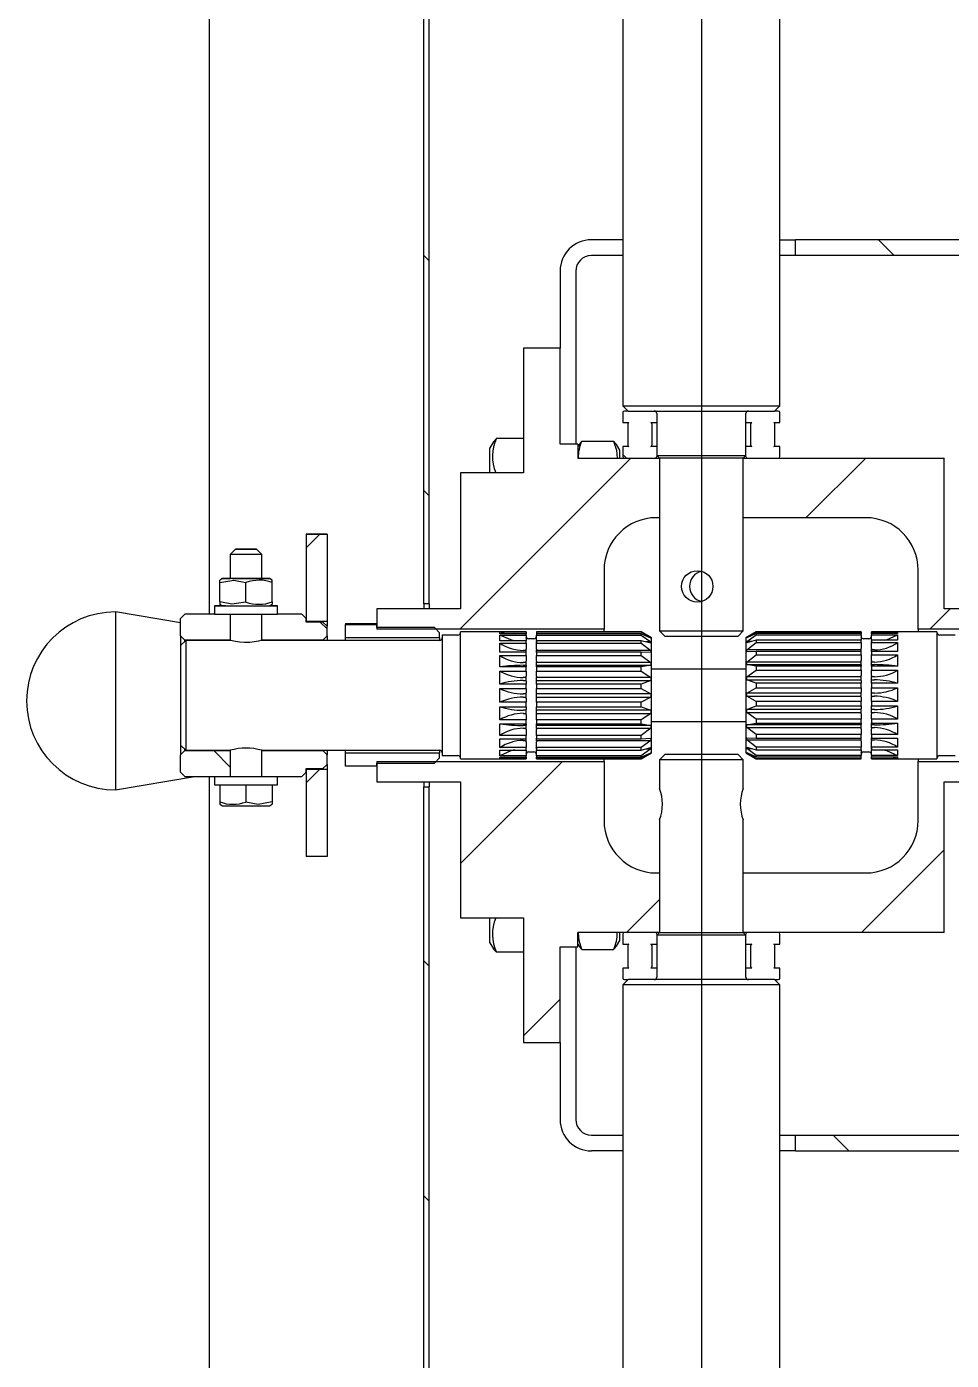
# Model space of a CAD drawing. Header units: millimetres. Extents: x 0 to 594, y 0 to 420.
# Drawn here: x 272.7 to 290.37, y 258.78 to 284.26 of the extents above; entities that cross this region are included whole.
import ezdxf

# ---------------------------------------------------------------- set-up
doc = ezdxf.new("R2010")
doc.units = ezdxf.units.MM
doc.layers.add('FORMAT', color=7, linetype='Continuous')

# ---------------------------------------------------------------- blocks, each defined once
blk = doc.blocks.new('SW_HATCH_0')
at = {"color": 0, "linetype": 'Continuous', "lineweight": 18}
for p, q in [((11.778, 109.4), (11.478, 109.7)), ((2.897, 109.3), (2.797, 109.4)), ((3.482, 102.265), (6.747, 105.53)), ((6.667, 105.53), (6.597, 105.6)), ((10.101, 104.394), (11.238, 105.53)), ((2.897, 104.81), (2.797, 104.91)), ((0.547, 103.82), (0.806, 104.079)), ((12.463, 102.265), (12.848, 102.65)), ((0.947, 102.27), (0.817, 102.4)), ((-0.903, 99.63), (-1.218, 99.945)), ((0.547, 99.33), (0.807, 99.59)), ((3.497, 97.79), (5.443, 99.735)), ((11.158, 96.47), (12.737, 98.05)), ((6.668, 96.47), (7.297, 97.1)), ((2.897, 95.83), (2.797, 95.93)), ((4.697, 94.5), (5.397, 95.2)), ((10.917, 92.3), (10.617, 92.6)), ((2.897, 91.339), (2.797, 91.439))]:
    blk.add_line(p, q, dxfattribs=at)
blk = doc.blocks.new('SW_CENTERMARKSYMBOL_2')
at = {"layer": 'FORMAT', "color": 0}
blk.add_line((0, -2), (0, -167.62), dxfattribs=at)

msp = doc.modelspace()

# ---------------------------------------------------------------- linework, layer by layer
at = {"color": 7, "linetype": 'Continuous', "lineweight": 25}
for p, q in [((276.19, 371.485), (276.19, 273.035)), ((280.29, 273.235), (280.29, 369.985)), ((280.39, 273.235), (280.39, 369.985)), ((284.09, 291.815), (284.09, 277.015)), ((287.09, 277.015), (287.09, 291.815)), ((284.09, 280.185), (283.49, 280.185)), ((287.09, 280.185), (287.39, 280.185)), ((287.39, 279.885), (287.39, 280.185)), ((298.39, 280.185), (287.39, 280.185)), ((284.09, 279.885), (283.49, 279.885)), ((287.39, 279.885), (287.09, 279.885)), ((298.39, 279.885), (287.39, 279.885)), ((282.89, 279.585), (282.89, 278.115)), ((283.19, 279.585), (283.19, 276.285)), ((282.19, 278.115), (282.19, 275.735)), ((282.89, 278.115), (282.19, 278.115)), ((282.89, 276.285), (282.89, 278.115)), ((284.09, 277.015), (284.19, 276.915)), ((284.09, 277.015), (285.444, 277.015)), ((284.09, 276.885), (284.09, 276.695)), ((284.19, 276.915), (284.12, 276.915)), ((284.19, 276.915), (286.984, 276.915)), ((284.74, 276.865), (284.74, 276.065)), ((284.74, 276.865), (284.74, 276.695)), ((285.444, 277.015), (287.09, 277.015)), ((286.44, 276.065), (286.44, 276.865)), ((286.44, 276.695), (286.44, 276.865)), ((286.984, 276.915), (286.99, 276.915)), ((286.99, 276.915), (287.09, 277.015)), ((287.06, 276.915), (286.99, 276.915)), ((287.09, 276.695), (287.09, 276.885)), ((284.09, 276.695), (284.206, 276.695)), ((284.188, 276.67), (284.188, 276.26)), ((284.625, 276.695), (284.74, 276.695)), ((284.643, 276.67), (284.643, 276.26)), ((286.44, 276.695), (286.556, 276.695)), ((286.538, 276.26), (286.538, 276.67)), ((286.975, 276.695), (287.09, 276.695)), ((286.993, 276.26), (286.993, 276.67)), ((282.19, 276.393), (281.675, 276.393)), ((281.617, 276.325), (281.55, 276.21)), ((281.55, 275.986), (281.55, 276.21)), ((283.23, 276.285), (282.89, 276.285)), ((283.23, 276.285), (283.23, 276.015)), ((283.253, 276.274), (283.23, 276.234)), ((283.308, 276.337), (283.913, 276.337)), ((284.03, 276.165), (283.967, 276.274)), ((284.03, 276.015), (284.03, 276.165)), ((284.09, 276.236), (284.09, 276.045)), ((284.206, 276.236), (284.09, 276.236)), ((284.74, 276.236), (284.625, 276.236)), ((284.74, 276.236), (284.74, 276.045)), ((286.44, 276.045), (286.44, 276.236)), ((286.556, 276.236), (286.44, 276.236)), ((287.09, 276.236), (286.975, 276.236)), ((287.09, 276.045), (287.09, 276.236)), ((281.55, 275.735), (281.55, 275.986)), ((283.23, 276.015), (284.79, 276.015)), ((284.12, 276.015), (284.71, 276.015)), ((284.712, 276.015), (284.71, 276.015)), ((284.74, 276.065), (284.79, 276.015)), ((284.74, 276.065), (286.44, 276.065)), ((284.79, 276.015), (284.79, 272.715)), ((286.39, 276.015), (284.79, 276.015)), ((286.39, 276.015), (286.44, 276.065)), ((286.39, 272.715), (286.39, 276.015)), ((286.39, 276.015), (290.23, 276.015)), ((286.47, 276.015), (287.06, 276.015)), ((290.23, 273.135), (290.23, 276.015)), ((280.99, 275.735), (280.99, 273.135)), ((282.19, 275.735), (280.99, 275.735)), ((284.79, 274.878), (284.73, 274.878)), ((288.73, 274.878), (286.39, 274.878)), ((278.44, 274.565), (278.04, 274.565)), ((278.04, 274.564), (278.04, 274.565)), ((278.04, 274.564), (278.44, 274.564)), ((278.04, 274.564), (278.04, 272.895)), ((278.44, 274.565), (278.44, 274.564)), ((278.44, 274.564), (278.44, 272.895)), ((276.69, 274.275), (276.59, 274.175)), ((276.59, 274.175), (276.59, 273.715)), ((277.19, 274.175), (277.09, 274.275)), ((277.19, 273.715), (277.19, 274.175)), ((283.73, 273.878), (283.73, 272.75)), ((289.73, 272.75), (289.73, 273.878)), ((276.44, 273.715), (276.389, 273.685)), ((276.39, 273.641), (276.39, 273.686)), ((276.39, 273.268), (276.39, 273.641)), ((276.89, 273.267), (276.89, 273.64)), ((277.392, 273.685), (277.34, 273.715)), ((277.39, 273.641), (277.39, 273.683)), ((277.39, 273.268), (277.39, 273.641)), ((275.64, 272.867), (274.4, 273.078)), ((274.4, 273.078), (274.4, 270.008)), ((276.29, 273.195), (276.29, 273.035)), ((276.389, 273.225), (276.44, 273.195)), ((276.39, 273.268), (276.39, 273.227)), ((277.34, 273.195), (277.392, 273.225)), ((277.39, 273.268), (277.39, 273.224)), ((277.49, 273.035), (277.49, 273.195)), ((279.39, 273.135), (279.39, 272.75)), ((280.99, 273.135), (279.39, 273.135)), ((280.39, 273.235), (280.29, 273.235)), ((280.29, 273.235), (280.29, 273.135)), ((280.39, 273.235), (280.39, 273.135)), ((291.83, 273.135), (290.23, 273.135)), ((275.72, 273.035), (275.64, 272.955)), ((275.64, 272.62), (275.64, 272.955)), ((276.29, 273.035), (275.72, 273.035)), ((276.59, 273.034), (276.59, 272.535)), ((277.19, 272.535), (277.19, 273.034)), ((277.96, 273.035), (277.49, 273.035)), ((278.04, 272.955), (277.96, 273.035)), ((278.04, 272.885), (278.04, 272.955)), ((278.44, 272.895), (278.04, 272.895)), ((278.36, 272.885), (278.04, 272.885)), ((278.44, 272.805), (278.36, 272.885)), ((278.44, 272.895), (278.44, 272.805)), ((278.44, 272.62), (278.44, 272.805)), ((278.79, 272.857), (279.39, 272.857)), ((278.79, 272.857), (278.79, 272.836)), ((278.79, 272.836), (279.39, 272.836)), ((278.79, 272.585), (278.79, 272.836)), ((279.39, 272.78), (279.39, 272.836)), ((275.72, 272.54), (275.64, 272.62)), ((275.64, 272.62), (275.64, 272.435)), ((275.74, 272.535), (275.64, 272.435)), ((276.59, 272.54), (275.72, 272.54)), ((275.72, 272.515), (275.72, 272.54)), ((276.59, 272.535), (275.74, 272.535)), ((275.74, 272.535), (275.74, 270.435)), ((278.36, 272.54), (277.19, 272.54)), ((280.59, 272.535), (277.19, 272.535)), ((278.44, 272.62), (278.36, 272.54)), ((278.36, 272.54), (278.36, 272.535)), ((278.44, 272.62), (278.44, 272.535)), ((280.59, 272.585), (278.79, 272.585)), ((278.79, 272.535), (278.79, 272.585)), ((280.49, 272.78), (279.39, 272.78)), ((283.73, 272.75), (279.39, 272.75)), ((280.59, 272.68), (280.49, 272.78)), ((280.59, 272.585), (280.59, 272.68)), ((280.59, 272.585), (280.59, 272.535)), ((280.94, 272.635), (280.64, 272.635)), ((280.64, 272.635), (280.64, 270.335)), ((282.24, 272.7), (280.99, 272.7)), ((280.99, 270.27), (280.99, 272.7)), ((281.74, 272.662), (281.74, 272.699)), ((281.74, 272.699), (282.24, 272.699)), ((281.839, 272.662), (281.74, 272.699)), ((282.24, 272.662), (281.74, 272.662)), ((281.74, 272.637), (282.24, 272.637)), ((281.74, 272.529), (281.74, 272.637)), ((282.24, 272.699), (282.24, 272.7)), ((282.24, 272.699), (282.24, 272.662)), ((282.24, 272.637), (282.24, 272.662)), ((282.24, 272.637), (282.24, 272.532)), ((282.244, 272.588), (282.24, 272.588)), ((282.244, 272.579), (282.244, 272.588)), ((282.39, 272.565), (282.29, 272.565)), ((282.436, 272.588), (282.436, 272.579)), ((282.44, 272.588), (282.436, 272.588)), ((284.44, 272.7), (282.44, 272.7)), ((282.44, 272.7), (282.44, 272.699)), ((282.44, 272.699), (284.44, 272.699)), ((282.44, 272.699), (282.44, 272.662)), ((284.44, 272.662), (282.44, 272.662)), ((282.44, 272.662), (282.44, 272.637)), ((282.44, 272.637), (284.44, 272.637)), ((282.44, 272.532), (282.44, 272.637)), ((283.73, 272.7), (283.73, 272.75)), ((284.64, 272.585), (284.44, 272.7)), ((284.44, 272.699), (284.44, 272.7)), ((284.44, 272.699), (284.622, 272.588)), ((284.44, 272.637), (284.44, 272.662)), ((284.622, 272.579), (284.44, 272.662)), ((284.44, 272.637), (284.622, 272.506)), ((284.622, 272.588), (284.603, 272.588)), ((284.622, 272.588), (284.622, 272.579)), ((284.64, 271.483), (284.64, 272.585)), ((284.79, 272.715), (284.89, 272.615)), ((284.79, 272.715), (286.39, 272.715)), ((284.89, 272.615), (285.522, 272.615)), ((285.522, 272.615), (286.29, 272.615)), ((286.29, 272.615), (286.39, 272.715)), ((286.64, 272.7), (286.44, 272.585)), ((286.44, 272.585), (286.44, 270.386)), ((286.459, 272.589), (286.64, 272.7)), ((286.64, 272.666), (286.459, 272.582)), ((286.459, 272.512), (286.64, 272.642)), ((286.459, 272.582), (286.459, 272.589)), ((286.476, 272.589), (286.459, 272.589)), ((286.64, 272.537), (286.459, 272.488)), ((288.64, 272.7), (286.64, 272.7)), ((286.64, 272.7), (286.64, 272.7)), ((286.64, 272.7), (288.64, 272.7)), ((286.64, 272.666), (286.64, 272.642)), ((288.64, 272.666), (286.64, 272.666)), ((286.64, 272.642), (288.64, 272.642)), ((286.64, 272.537), (286.64, 272.491)), ((288.64, 272.537), (286.64, 272.537)), ((288.64, 272.7), (288.64, 272.666)), ((288.64, 272.7), (288.64, 272.7)), ((288.64, 272.642), (288.64, 272.666)), ((288.64, 272.642), (288.64, 272.537)), ((288.644, 272.589), (288.64, 272.589)), ((288.644, 272.512), (288.64, 272.537)), ((288.64, 272.491), (288.64, 272.537)), ((288.644, 272.582), (288.644, 272.589)), ((288.79, 272.565), (288.69, 272.565)), ((288.836, 272.589), (288.836, 272.582)), ((288.84, 272.589), (288.836, 272.589)), ((288.84, 272.537), (288.836, 272.512)), ((290.09, 272.7), (288.84, 272.7)), ((288.84, 272.7), (289.34, 272.7)), ((288.84, 272.7), (288.84, 272.7)), ((288.84, 272.666), (288.84, 272.7)), ((288.84, 272.666), (288.84, 272.642)), ((289.34, 272.666), (288.84, 272.666)), ((288.84, 272.642), (289.34, 272.642)), ((288.84, 272.537), (288.84, 272.642)), ((288.84, 272.537), (288.84, 272.491)), ((289.34, 272.537), (288.84, 272.537)), ((289.25, 272.666), (289.34, 272.7)), ((289.34, 272.7), (289.34, 272.666)), ((289.34, 272.642), (289.34, 272.537)), ((291.83, 272.75), (289.73, 272.75)), ((289.73, 272.75), (289.73, 272.7)), ((290.09, 272.7), (290.09, 270.27)), ((290.44, 272.635), (290.14, 272.635)), ((275.64, 272.435), (275.64, 270.535)), ((282.24, 272.529), (281.74, 272.529)), ((281.74, 272.482), (282.24, 272.482)), ((281.74, 272.311), (281.74, 272.482)), ((282.24, 272.311), (281.74, 272.311)), ((282.244, 272.342), (282.186, 272.342)), ((282.244, 272.506), (282.24, 272.532)), ((282.24, 272.482), (282.24, 272.529)), ((282.244, 272.506), (282.24, 272.506)), ((282.24, 272.482), (282.24, 272.369)), ((282.244, 272.342), (282.24, 272.369)), ((282.24, 272.246), (282.24, 272.311)), ((282.244, 272.481), (282.244, 272.506)), ((282.244, 272.303), (282.244, 272.342)), ((282.44, 272.532), (282.436, 272.506)), ((282.436, 272.506), (282.436, 272.481)), ((282.44, 272.506), (282.436, 272.506)), ((282.436, 272.481), (282.44, 272.49)), ((282.44, 272.369), (282.436, 272.342)), ((282.436, 272.342), (282.436, 272.303)), ((284.622, 272.342), (282.436, 272.342)), ((284.44, 272.529), (282.44, 272.529)), ((282.44, 272.529), (282.44, 272.482)), ((282.44, 272.482), (284.44, 272.482)), ((282.44, 272.369), (282.44, 272.482)), ((284.44, 272.311), (282.44, 272.311)), ((282.44, 272.311), (282.44, 272.246)), ((284.44, 272.482), (284.44, 272.529)), ((284.622, 272.481), (284.44, 272.529)), ((284.44, 272.482), (284.622, 272.342)), ((284.44, 272.246), (284.44, 272.311)), ((284.622, 272.303), (284.44, 272.311)), ((284.622, 272.506), (284.526, 272.506)), ((284.622, 272.506), (284.622, 272.481)), ((284.622, 272.342), (284.622, 272.303)), ((286.459, 272.488), (286.459, 272.512)), ((286.549, 272.512), (286.459, 272.512)), ((286.459, 272.352), (286.64, 272.491)), ((286.459, 272.313), (286.459, 272.352)), ((288.644, 272.352), (286.459, 272.352)), ((286.64, 272.323), (286.459, 272.313)), ((286.64, 272.491), (288.64, 272.491)), ((286.64, 272.323), (286.64, 272.258)), ((288.64, 272.323), (286.64, 272.323)), ((288.644, 272.512), (288.64, 272.512)), ((288.64, 272.497), (288.644, 272.488)), ((288.64, 272.491), (288.64, 272.379)), ((288.644, 272.352), (288.64, 272.379)), ((288.64, 272.258), (288.64, 272.323)), ((288.644, 272.488), (288.644, 272.512)), ((288.644, 272.313), (288.644, 272.352)), ((288.836, 272.512), (288.836, 272.488)), ((288.84, 272.512), (288.836, 272.512)), ((288.84, 272.379), (288.836, 272.352)), ((288.836, 272.352), (288.836, 272.313)), ((288.895, 272.352), (288.836, 272.352)), ((288.84, 272.491), (289.34, 272.491)), ((288.84, 272.379), (288.84, 272.491)), ((288.84, 272.323), (288.84, 272.258)), ((289.34, 272.323), (288.84, 272.323)), ((289.34, 272.491), (289.34, 272.323)), ((281.74, 272.246), (282.24, 272.246)), ((281.74, 272.027), (281.74, 272.246)), ((282.24, 272.027), (281.74, 272.027)), ((282.244, 272.109), (282.186, 272.109)), ((282.186, 272.058), (282.244, 272.058)), ((282.24, 272.246), (282.24, 272.135)), ((282.244, 272.109), (282.24, 272.135)), ((282.24, 272.052), (282.244, 272.058)), ((282.24, 272.052), (282.24, 272.027)), ((282.24, 271.948), (282.24, 272.027)), ((282.244, 272.058), (282.244, 272.109)), ((282.44, 272.135), (282.436, 272.109)), ((282.436, 272.109), (282.436, 272.058)), ((284.622, 272.109), (282.436, 272.109)), ((282.436, 272.058), (282.44, 272.052)), ((282.436, 272.058), (284.622, 272.058)), ((282.44, 272.246), (284.44, 272.246)), ((282.44, 272.135), (282.44, 272.246)), ((282.44, 272.027), (282.44, 272.052)), ((284.44, 272.027), (282.44, 272.027)), ((282.44, 272.027), (282.44, 271.948)), ((284.44, 272.246), (284.622, 272.109)), ((284.622, 272.058), (284.44, 272.027)), ((284.44, 271.948), (284.44, 272.027)), ((284.622, 272.109), (284.622, 272.058)), ((286.459, 272.121), (286.64, 272.258)), ((286.459, 272.071), (286.459, 272.121)), ((288.644, 272.121), (286.459, 272.121)), ((286.64, 272.041), (286.459, 272.071)), ((286.459, 272.071), (288.644, 272.071)), ((286.64, 272.258), (288.64, 272.258)), ((286.64, 272.041), (286.64, 271.963)), ((288.64, 272.041), (286.64, 272.041)), ((288.64, 272.258), (288.64, 272.148)), ((288.644, 272.121), (288.64, 272.148)), ((288.64, 272.065), (288.644, 272.071)), ((288.64, 272.065), (288.64, 272.041)), ((288.64, 271.963), (288.64, 272.041)), ((288.644, 272.071), (288.644, 272.121)), ((288.84, 272.148), (288.836, 272.121)), ((288.836, 272.121), (288.836, 272.071)), ((288.895, 272.121), (288.836, 272.121)), ((288.836, 272.071), (288.84, 272.065)), ((288.836, 272.071), (288.895, 272.071)), ((288.84, 272.258), (289.34, 272.258)), ((288.84, 272.148), (288.84, 272.258)), ((288.84, 272.041), (288.84, 272.065)), ((288.84, 272.041), (288.84, 271.963)), ((289.34, 272.041), (288.84, 272.041)), ((289.34, 272.258), (289.34, 272.041)), ((281.74, 271.948), (282.24, 271.948)), ((281.74, 271.698), (281.74, 271.948)), ((282.244, 271.824), (282.186, 271.824)), ((282.24, 271.948), (282.24, 271.848)), ((282.244, 271.824), (282.24, 271.848)), ((282.244, 271.767), (282.244, 271.824)), ((282.44, 271.848), (282.436, 271.824)), ((282.436, 271.824), (282.436, 271.767)), ((284.622, 271.824), (282.436, 271.824)), ((282.44, 271.948), (284.44, 271.948)), ((282.44, 271.848), (282.44, 271.948)), ((284.44, 271.948), (284.622, 271.824)), ((284.622, 271.824), (284.622, 271.767)), ((286.44, 271.985), (284.64, 271.985)), ((286.459, 271.839), (286.64, 271.963)), ((286.459, 271.781), (286.459, 271.839)), ((288.644, 271.839), (286.459, 271.839)), ((286.64, 271.715), (286.459, 271.781)), ((286.459, 271.781), (288.644, 271.781)), ((286.64, 271.963), (288.64, 271.963)), ((288.64, 271.963), (288.64, 271.863)), ((288.644, 271.839), (288.64, 271.863)), ((288.64, 271.769), (288.644, 271.781)), ((288.644, 271.781), (288.644, 271.839)), ((288.84, 271.863), (288.836, 271.839)), ((288.895, 271.839), (288.836, 271.839)), ((288.836, 271.839), (288.836, 271.781)), ((288.836, 271.781), (288.84, 271.769)), ((288.836, 271.781), (288.895, 271.781)), ((288.84, 271.963), (289.34, 271.963)), ((288.84, 271.863), (288.84, 271.963)), ((289.34, 271.963), (289.34, 271.715)), ((282.24, 271.698), (281.74, 271.698)), ((281.74, 271.613), (282.24, 271.613)), ((281.74, 271.353), (281.74, 271.613)), ((282.186, 271.767), (282.244, 271.767)), ((282.24, 271.754), (282.244, 271.767)), ((282.24, 271.754), (282.24, 271.698)), ((282.24, 271.613), (282.24, 271.698)), ((282.24, 271.613), (282.24, 271.532)), ((282.244, 271.513), (282.24, 271.532)), ((282.436, 271.767), (282.44, 271.754)), ((282.436, 271.767), (284.622, 271.767)), ((282.44, 271.532), (282.436, 271.513)), ((282.44, 271.698), (282.44, 271.754)), ((284.44, 271.698), (282.44, 271.698)), ((282.44, 271.698), (282.44, 271.613)), ((282.44, 271.613), (284.44, 271.613)), ((282.44, 271.532), (282.44, 271.613)), ((284.622, 271.767), (284.44, 271.698)), ((284.44, 271.613), (284.44, 271.698)), ((284.44, 271.613), (284.622, 271.513)), ((286.459, 271.528), (286.64, 271.629)), ((286.459, 271.468), (286.459, 271.528)), ((288.644, 271.528), (286.459, 271.528)), ((286.64, 271.715), (286.64, 271.629)), ((288.64, 271.715), (286.64, 271.715)), ((286.64, 271.629), (288.64, 271.629)), ((288.64, 271.769), (288.64, 271.715)), ((288.64, 271.629), (288.64, 271.715)), ((288.64, 271.629), (288.64, 271.547)), ((288.644, 271.528), (288.64, 271.547)), ((288.644, 271.468), (288.644, 271.528)), ((288.84, 271.547), (288.836, 271.528)), ((288.895, 271.528), (288.836, 271.528)), ((288.836, 271.528), (288.836, 271.468)), ((288.84, 271.715), (288.84, 271.769)), ((288.84, 271.715), (288.84, 271.629)), ((289.34, 271.715), (288.84, 271.715)), ((288.84, 271.547), (288.84, 271.629)), ((288.84, 271.629), (289.34, 271.629)), ((289.34, 271.629), (289.34, 271.369)), ((282.24, 271.353), (281.74, 271.353)), ((281.74, 271.267), (282.24, 271.267)), ((281.74, 271.018), (281.74, 271.267)), ((282.244, 271.513), (282.186, 271.513)), ((282.186, 271.453), (282.244, 271.453)), ((282.24, 271.433), (282.244, 271.453)), ((282.24, 271.433), (282.24, 271.353)), ((282.24, 271.267), (282.24, 271.353)), ((282.24, 271.267), (282.24, 271.212)), ((282.244, 271.453), (282.244, 271.513)), ((284.622, 271.513), (282.436, 271.513)), ((282.436, 271.513), (282.436, 271.453)), ((282.436, 271.453), (282.44, 271.433)), ((282.436, 271.453), (284.622, 271.453)), ((282.44, 271.353), (282.44, 271.433)), ((284.44, 271.353), (282.44, 271.353)), ((282.44, 271.353), (282.44, 271.267)), ((282.44, 271.267), (284.44, 271.267)), ((282.44, 271.212), (282.44, 271.267)), ((284.622, 271.453), (284.44, 271.353)), ((284.44, 271.267), (284.44, 271.353)), ((284.44, 271.267), (284.622, 271.199)), ((284.622, 271.513), (284.622, 271.453)), ((284.64, 270.386), (284.64, 271.483)), ((286.64, 271.369), (286.459, 271.468)), ((286.459, 271.468), (288.644, 271.468)), ((286.459, 271.214), (286.64, 271.283)), ((286.64, 271.369), (286.64, 271.283)), ((288.64, 271.369), (286.64, 271.369)), ((286.64, 271.283), (288.64, 271.283)), ((288.64, 271.449), (288.644, 271.468)), ((288.64, 271.449), (288.64, 271.369)), ((288.64, 271.283), (288.64, 271.369)), ((288.64, 271.283), (288.64, 271.227)), ((288.836, 271.468), (288.84, 271.449)), ((288.836, 271.468), (288.895, 271.468)), ((288.84, 271.369), (288.84, 271.449)), ((289.34, 271.369), (288.84, 271.369)), ((288.84, 271.369), (288.84, 271.283)), ((288.84, 271.283), (289.34, 271.283)), ((288.84, 271.227), (288.84, 271.283)), ((289.34, 271.283), (289.34, 271.033)), ((282.24, 271.018), (281.74, 271.018)), ((282.244, 271.199), (282.186, 271.199)), ((282.186, 271.141), (282.244, 271.141)), ((282.244, 271.199), (282.24, 271.212)), ((282.24, 271.117), (282.244, 271.141)), ((282.24, 271.117), (282.24, 271.018)), ((282.24, 270.939), (282.24, 271.018)), ((282.244, 271.141), (282.244, 271.199)), ((282.44, 271.212), (282.436, 271.199)), ((284.622, 271.199), (282.436, 271.199)), ((282.436, 271.199), (282.436, 271.141)), ((282.436, 271.141), (282.44, 271.117)), ((282.436, 271.141), (284.622, 271.141)), ((282.44, 271.018), (282.44, 271.117)), ((284.44, 271.018), (282.44, 271.018)), ((282.44, 271.018), (282.44, 270.939)), ((284.622, 271.141), (284.44, 271.018)), ((284.44, 270.939), (284.44, 271.018)), ((284.622, 271.199), (284.622, 271.141)), ((286.459, 271.156), (286.459, 271.214)), ((288.644, 271.214), (286.459, 271.214)), ((286.64, 271.033), (286.459, 271.156)), ((286.459, 271.156), (288.644, 271.156)), ((286.64, 271.033), (286.64, 270.954)), ((288.64, 271.033), (286.64, 271.033)), ((288.644, 271.214), (288.64, 271.227)), ((288.64, 271.132), (288.644, 271.156)), ((288.64, 271.132), (288.64, 271.033)), ((288.64, 270.954), (288.64, 271.033)), ((288.644, 271.156), (288.644, 271.214)), ((288.84, 271.227), (288.836, 271.214)), ((288.895, 271.214), (288.836, 271.214)), ((288.836, 271.214), (288.836, 271.156)), ((288.836, 271.156), (288.84, 271.132)), ((288.836, 271.156), (288.895, 271.156)), ((288.84, 271.033), (288.84, 271.132)), ((288.84, 271.033), (288.84, 270.954)), ((289.34, 271.033), (288.84, 271.033)), ((281.74, 270.939), (282.24, 270.939)), ((281.74, 270.721), (281.74, 270.939)), ((282.244, 270.908), (282.186, 270.908)), ((282.186, 270.858), (282.244, 270.858)), ((282.24, 270.939), (282.24, 270.914)), ((282.244, 270.908), (282.24, 270.914)), ((282.24, 270.831), (282.244, 270.858)), ((282.24, 270.831), (282.24, 270.721)), ((282.244, 270.858), (282.244, 270.908)), ((282.44, 270.914), (282.436, 270.908)), ((282.436, 270.908), (282.436, 270.858)), ((284.622, 270.908), (282.436, 270.908)), ((282.436, 270.858), (282.44, 270.831)), ((282.436, 270.858), (284.622, 270.858)), ((282.44, 270.939), (284.44, 270.939)), ((282.44, 270.914), (282.44, 270.939)), ((282.44, 270.721), (282.44, 270.831)), ((284.44, 270.939), (284.622, 270.908)), ((284.622, 270.858), (284.44, 270.721)), ((284.622, 270.908), (284.622, 270.858)), ((284.64, 270.985), (286.44, 270.985)), ((286.459, 270.921), (286.64, 270.954)), ((286.459, 270.87), (286.459, 270.921)), ((288.644, 270.921), (286.459, 270.921)), ((286.64, 270.734), (286.459, 270.87)), ((286.459, 270.87), (288.644, 270.87)), ((286.64, 270.954), (288.64, 270.954)), ((288.64, 270.954), (288.64, 270.928)), ((288.644, 270.921), (288.64, 270.928)), ((288.64, 270.844), (288.644, 270.87)), ((288.64, 270.844), (288.64, 270.734)), ((288.644, 270.87), (288.644, 270.921)), ((288.84, 270.928), (288.836, 270.921)), ((288.836, 270.921), (288.836, 270.87)), ((288.895, 270.921), (288.836, 270.921)), ((288.836, 270.87), (288.84, 270.844)), ((288.836, 270.87), (288.895, 270.87)), ((288.84, 270.954), (289.34, 270.954)), ((288.84, 270.928), (288.84, 270.954)), ((288.84, 270.734), (288.84, 270.844)), ((289.34, 270.954), (289.34, 270.734)), ((275.64, 270.535), (275.74, 270.435)), ((275.64, 270.535), (275.64, 270.35)), ((282.24, 270.721), (281.74, 270.721)), ((281.74, 270.655), (282.24, 270.655)), ((281.74, 270.486), (281.74, 270.655)), ((282.186, 270.625), (282.244, 270.625)), ((282.24, 270.655), (282.24, 270.721)), ((282.24, 270.598), (282.244, 270.625)), ((282.24, 270.598), (282.24, 270.486)), ((282.244, 270.625), (282.244, 270.664)), ((282.436, 270.664), (282.436, 270.625)), ((282.436, 270.625), (282.44, 270.598)), ((282.436, 270.625), (284.622, 270.625)), ((284.44, 270.721), (282.44, 270.721)), ((282.44, 270.721), (282.44, 270.655)), ((282.44, 270.655), (284.44, 270.655)), ((282.44, 270.486), (282.44, 270.598)), ((284.44, 270.655), (284.44, 270.721)), ((284.44, 270.655), (284.622, 270.664)), ((284.622, 270.625), (284.44, 270.486)), ((284.622, 270.664), (284.622, 270.625)), ((286.459, 270.675), (286.64, 270.668)), ((286.459, 270.635), (286.459, 270.675)), ((286.64, 270.495), (286.459, 270.635)), ((286.459, 270.635), (288.644, 270.635)), ((286.64, 270.734), (286.64, 270.668)), ((288.64, 270.734), (286.64, 270.734)), ((286.64, 270.668), (288.64, 270.668)), ((288.64, 270.668), (288.64, 270.734)), ((288.64, 270.608), (288.644, 270.635)), ((288.64, 270.608), (288.64, 270.495)), ((288.644, 270.635), (288.644, 270.675)), ((288.836, 270.675), (288.836, 270.635)), ((288.836, 270.635), (288.84, 270.608)), ((288.836, 270.635), (288.895, 270.635)), ((288.84, 270.734), (288.84, 270.668)), ((289.34, 270.734), (288.84, 270.734)), ((288.84, 270.668), (289.34, 270.668)), ((288.84, 270.495), (288.84, 270.608)), ((289.34, 270.668), (289.34, 270.495)), ((275.64, 270.35), (275.72, 270.43)), ((275.64, 270.015), (275.64, 270.35)), ((275.72, 270.43), (275.72, 270.455)), ((275.72, 270.43), (276.59, 270.43)), ((275.74, 270.435), (276.59, 270.435)), ((276.59, 270.435), (276.59, 270.43)), ((277.19, 270.43), (277.19, 270.435)), ((277.19, 270.435), (280.59, 270.435)), ((277.19, 270.43), (278.36, 270.43)), ((278.36, 270.435), (278.36, 270.43)), ((278.36, 270.43), (278.44, 270.35)), ((278.44, 270.435), (278.44, 270.35)), ((278.44, 270.165), (278.44, 270.35)), ((278.79, 270.385), (278.79, 270.435)), ((278.79, 270.385), (280.59, 270.385)), ((278.79, 270.135), (278.79, 270.385)), ((280.49, 270.19), (280.59, 270.29)), ((280.59, 270.435), (280.59, 270.385)), ((280.59, 270.29), (280.59, 270.385)), ((280.64, 270.335), (280.94, 270.335)), ((280.99, 270.27), (282.24, 270.27)), ((282.24, 270.486), (281.74, 270.486)), ((281.74, 270.439), (282.24, 270.439)), ((281.74, 270.331), (281.74, 270.439)), ((282.24, 270.331), (281.74, 270.331)), ((281.74, 270.307), (282.24, 270.307)), ((281.74, 270.271), (281.74, 270.307)), ((281.837, 270.307), (281.74, 270.271)), ((282.24, 270.271), (281.74, 270.271)), ((282.24, 270.439), (282.24, 270.486)), ((282.24, 270.437), (282.244, 270.462)), ((282.24, 270.462), (282.244, 270.462)), ((282.24, 270.437), (282.24, 270.331)), ((282.24, 270.382), (282.244, 270.382)), ((282.24, 270.307), (282.24, 270.331)), ((282.24, 270.307), (282.24, 270.271)), ((282.24, 270.27), (282.24, 270.271)), ((282.244, 270.462), (282.244, 270.487)), ((282.244, 270.382), (282.244, 270.39)), ((282.29, 270.405), (282.39, 270.405)), ((282.44, 270.478), (282.436, 270.487)), ((282.436, 270.487), (282.436, 270.462)), ((282.436, 270.462), (282.44, 270.437)), ((282.436, 270.462), (282.44, 270.462)), ((282.436, 270.39), (282.436, 270.382)), ((282.436, 270.382), (282.44, 270.382)), ((284.44, 270.486), (282.44, 270.486)), ((282.44, 270.486), (282.44, 270.439)), ((282.44, 270.439), (284.44, 270.439)), ((282.44, 270.331), (282.44, 270.437)), ((284.44, 270.331), (282.44, 270.331)), ((282.44, 270.331), (282.44, 270.307)), ((282.44, 270.307), (284.44, 270.307)), ((282.44, 270.271), (282.44, 270.307)), ((284.44, 270.271), (282.44, 270.271)), ((282.44, 270.271), (282.44, 270.27)), ((282.44, 270.27), (284.44, 270.27)), ((283.73, 270.22), (283.73, 270.27)), ((284.44, 270.439), (284.622, 270.487)), ((284.44, 270.439), (284.44, 270.486)), ((284.622, 270.462), (284.44, 270.331)), ((284.44, 270.307), (284.622, 270.39)), ((284.44, 270.27), (284.64, 270.386)), ((284.622, 270.382), (284.44, 270.271)), ((284.44, 270.307), (284.44, 270.331)), ((284.44, 270.27), (284.44, 270.271)), ((284.528, 270.462), (284.622, 270.462)), ((284.603, 270.382), (284.622, 270.382)), ((284.622, 270.487), (284.622, 270.462)), ((284.622, 270.39), (284.622, 270.382)), ((284.89, 270.355), (284.79, 270.255)), ((284.79, 270.255), (284.79, 269.705)), ((286.39, 270.255), (284.79, 270.255)), ((286.29, 270.355), (284.89, 270.355)), ((286.39, 270.255), (286.29, 270.355)), ((286.39, 269.705), (286.39, 270.255)), ((286.44, 270.386), (286.64, 270.27)), ((286.459, 270.494), (286.64, 270.447)), ((286.459, 270.468), (286.459, 270.494)), ((286.64, 270.337), (286.459, 270.468)), ((286.459, 270.468), (286.56, 270.468)), ((286.459, 270.393), (286.64, 270.311)), ((286.459, 270.384), (286.459, 270.393)), ((286.64, 270.271), (286.459, 270.384)), ((286.459, 270.384), (286.48, 270.384)), ((286.64, 270.495), (286.64, 270.447)), ((288.64, 270.495), (286.64, 270.495)), ((286.64, 270.447), (288.64, 270.447)), ((286.64, 270.337), (286.64, 270.311)), ((288.64, 270.337), (286.64, 270.337)), ((286.64, 270.311), (288.64, 270.311)), ((286.64, 270.271), (286.64, 270.27)), ((288.64, 270.271), (286.64, 270.271)), ((286.64, 270.27), (288.64, 270.27)), ((288.64, 270.447), (288.64, 270.495)), ((288.64, 270.443), (288.644, 270.468)), ((288.64, 270.468), (288.644, 270.468)), ((288.64, 270.443), (288.64, 270.337)), ((288.64, 270.384), (288.644, 270.384)), ((288.64, 270.311), (288.64, 270.337)), ((288.64, 270.271), (288.64, 270.311)), ((288.64, 270.27), (288.64, 270.271)), ((288.644, 270.468), (288.644, 270.494)), ((288.644, 270.384), (288.644, 270.393)), ((288.69, 270.405), (288.79, 270.405)), ((288.836, 270.494), (288.836, 270.468)), ((288.836, 270.468), (288.84, 270.443)), ((288.836, 270.468), (288.84, 270.468)), ((288.836, 270.393), (288.836, 270.384)), ((288.836, 270.384), (288.84, 270.384)), ((288.84, 270.495), (288.84, 270.447)), ((289.34, 270.495), (288.84, 270.495)), ((288.84, 270.447), (289.34, 270.447)), ((288.84, 270.337), (288.84, 270.443)), ((288.84, 270.337), (288.84, 270.311)), ((289.34, 270.337), (288.84, 270.337)), ((288.84, 270.311), (289.34, 270.311)), ((288.84, 270.271), (288.84, 270.311)), ((288.84, 270.271), (288.84, 270.27)), ((289.34, 270.271), (288.84, 270.271)), ((288.84, 270.27), (290.09, 270.27)), ((289.236, 270.311), (289.34, 270.271)), ((289.34, 270.447), (289.34, 270.337)), ((289.34, 270.311), (289.34, 270.271)), ((289.73, 270.27), (289.73, 270.22)), ((290.14, 270.335), (290.44, 270.335)), ((274.4, 270.008), (274.4, 269.678)), ((275.64, 270.015), (275.72, 269.935)), ((277.96, 269.935), (278.04, 270.015)), ((278.04, 270.085), (278.36, 270.085)), ((278.04, 270.015), (278.04, 270.085)), ((278.04, 270.075), (278.44, 270.075)), ((278.04, 270.075), (278.04, 268.406)), ((278.36, 270.085), (278.44, 270.165)), ((278.44, 270.165), (278.44, 270.075)), ((278.44, 270.075), (278.44, 268.406)), ((279.39, 270.135), (278.79, 270.135)), ((279.39, 270.22), (279.39, 269.835)), ((279.39, 270.22), (283.73, 270.22)), ((279.39, 270.19), (280.49, 270.19)), ((279.39, 270.135), (279.39, 270.19)), ((283.73, 270.22), (283.73, 269.092)), ((289.73, 269.092), (289.73, 270.22)), ((289.73, 270.22), (291.83, 270.22)), ((274.4, 269.678), (275.908, 269.935)), ((275.72, 269.935), (276.59, 269.935)), ((276.19, 269.935), (276.19, 171.485)), ((276.29, 269.935), (276.29, 269.775)), ((276.39, 269.774), (276.39, 269.448)), ((276.59, 269.935), (276.59, 269.935)), ((276.89, 269.774), (276.89, 269.447)), ((277.19, 269.935), (277.19, 269.935)), ((277.19, 269.935), (277.96, 269.935)), ((277.39, 269.774), (277.39, 269.448)), ((277.49, 269.775), (277.49, 269.935)), ((279.39, 269.835), (280.99, 269.835)), ((280.29, 269.835), (280.29, 269.735)), ((280.29, 269.735), (280.39, 269.735)), ((280.29, 172.985), (280.29, 269.735)), ((280.39, 269.835), (280.39, 269.735)), ((280.39, 172.985), (280.39, 269.735)), ((280.99, 269.835), (280.99, 267.235)), ((290.23, 269.835), (291.83, 269.835)), ((290.23, 266.955), (290.23, 269.835)), ((276.389, 269.405), (276.44, 269.375)), ((276.39, 269.448), (276.39, 269.407)), ((277.34, 269.375), (277.392, 269.405)), ((277.39, 269.448), (277.39, 269.404)), ((284.79, 269.105), (284.79, 266.955)), ((286.39, 266.955), (286.39, 269.105)), ((278.44, 268.406), (278.04, 268.406)), ((284.73, 268.092), (284.79, 268.092)), ((286.39, 268.092), (288.73, 268.092)), ((280.99, 267.235), (282.19, 267.235)), ((281.55, 266.76), (281.55, 267.235)), ((282.19, 267.235), (282.19, 264.855)), ((284.79, 266.955), (283.23, 266.955)), ((283.23, 266.685), (283.23, 266.955)), ((284.03, 266.805), (284.03, 266.955)), ((284.71, 266.955), (284.12, 266.955)), ((284.79, 266.955), (284.74, 266.905)), ((284.79, 266.955), (286.39, 266.955)), ((286.44, 266.905), (286.39, 266.955)), ((290.23, 266.955), (286.39, 266.955)), ((287.06, 266.955), (286.47, 266.955)), ((281.55, 266.76), (281.617, 266.644)), ((282.89, 266.685), (283.23, 266.685)), ((282.89, 264.855), (282.89, 266.685)), ((283.19, 266.685), (283.19, 263.385)), ((283.23, 266.736), (283.253, 266.697)), ((283.968, 266.697), (284.03, 266.805)), ((284.09, 266.925), (284.09, 266.735)), ((284.09, 266.735), (284.206, 266.735)), ((284.188, 266.71), (284.188, 266.3)), ((284.625, 266.735), (284.74, 266.735)), ((284.643, 266.71), (284.643, 266.3)), ((284.74, 266.925), (284.74, 266.735)), ((284.74, 266.905), (284.74, 266.105)), ((286.44, 266.905), (284.74, 266.905)), ((286.44, 266.735), (286.44, 266.925)), ((286.44, 266.105), (286.44, 266.905)), ((286.44, 266.735), (286.556, 266.735)), ((286.538, 266.3), (286.538, 266.71)), ((286.975, 266.735), (287.09, 266.735)), ((286.993, 266.3), (286.993, 266.71)), ((287.09, 266.735), (287.09, 266.925)), ((282.19, 266.577), (281.675, 266.577)), ((283.308, 266.633), (283.913, 266.633)), ((284.09, 266.276), (284.09, 266.085)), ((284.206, 266.276), (284.09, 266.276)), ((284.74, 266.276), (284.625, 266.276)), ((284.74, 266.276), (284.74, 266.105)), ((286.44, 266.105), (286.44, 266.276)), ((286.556, 266.276), (286.44, 266.276)), ((287.09, 266.276), (286.975, 266.276)), ((287.09, 266.085), (287.09, 266.276)), ((284.19, 266.055), (284.09, 265.955)), ((284.09, 265.955), (284.09, 251.155)), ((287.09, 265.955), (284.09, 265.955)), ((284.12, 266.055), (284.19, 266.055)), ((285.59, 266.055), (284.19, 266.055)), ((286.99, 266.055), (285.59, 266.055)), ((287.09, 265.955), (286.99, 266.055)), ((286.99, 266.055), (287.06, 266.055)), ((287.09, 251.155), (287.09, 265.955)), ((282.19, 264.855), (282.89, 264.855)), ((282.89, 264.855), (282.89, 263.385)), ((283.49, 263.085), (284.09, 263.085)), ((287.09, 263.085), (287.39, 263.085)), ((287.39, 262.785), (287.39, 263.085)), ((287.39, 263.085), (298.39, 263.085)), ((284.09, 262.785), (283.49, 262.785)), ((287.39, 262.785), (287.09, 262.785)), ((287.39, 262.785), (298.39, 262.785))]:
    msp.add_line(p, q, dxfattribs=at)
at = {"color": 7, "linetype": 'Continuous', "lineweight": 25, "flags": 128}
for points in [[(281.675, 276.393), (281.618, 276.327), (281.617, 276.325)], [(283.308, 276.337), (283.254, 276.275), (283.253, 276.273)], [(283.913, 276.337), (283.967, 276.166), (283.981, 276.015)], [(283.966, 276.273), (283.963, 276.282), (283.913, 276.337)], [(276.74, 274.175), (276.661, 274.175), (276.608, 274.175), (276.59, 274.175), (276.59, 274.175)], [(276.79, 274.275), (276.864, 274.275), (276.942, 274.275), (277.012, 274.275), (277.064, 274.275), (277.089, 274.275), (277.084, 274.275), (277.049, 274.275), (276.99, 274.275), (276.916, 274.275), (276.839, 274.275), (276.769, 274.275), (276.717, 274.275), (276.692, 274.275), (276.697, 274.275), (276.732, 274.275), (276.79, 274.275)], [(277.19, 274.175), (277.19, 274.175), (277.172, 274.175), (277.12, 274.175), (277.04, 274.175), (276.942, 274.174), (276.838, 274.174), (276.74, 274.175)], [(276.39, 273.641), (276.658, 273.685), (276.89, 273.64)], [(276.501, 273.715), (276.453, 273.715), (276.441, 273.715), (276.465, 273.715), (276.524, 273.716), (276.59, 273.716)], [(277.19, 273.716), (277.201, 273.716), (277.28, 273.716), (277.328, 273.715), (277.34, 273.715), (277.316, 273.715), (277.257, 273.715), (277.169, 273.714), (277.058, 273.714), (276.933, 273.714), (276.805, 273.714), (276.684, 273.714), (276.58, 273.714), (276.501, 273.715), (276.501, 273.715)], [(276.631, 273.715), (276.595, 273.715), (276.59, 273.715)], [(276.439, 273.196), (276.391, 273.196), (276.324, 273.195), (276.292, 273.195), (276.299, 273.195), (276.342, 273.195), (276.42, 273.194), (276.528, 273.194), (276.658, 273.194), (276.803, 273.194), (276.953, 273.194), (277.1, 273.194), (277.233, 273.194), (277.345, 273.194), (277.428, 273.195), (277.477, 273.195), (277.49, 273.195), (277.465, 273.195), (277.404, 273.196), (277.342, 273.196)], [(276.89, 273.267), (276.623, 273.223), (276.39, 273.268)], [(276.501, 273.195), (276.453, 273.195), (276.44, 273.195)], [(277.19, 272.535), (277.174, 272.53), (277.128, 272.519), (277.055, 272.504), (276.961, 272.493), (276.861, 272.491), (276.768, 272.498), (276.687, 272.511), (276.625, 272.525), (276.594, 272.534), (276.59, 272.535), (276.591, 272.535)], [(282.012, 272.529), (281.953, 272.542), (281.74, 272.637)], [(289.08, 272.537), (289.128, 272.548), (289.34, 272.642)], [(277.189, 270.431), (277.19, 270.43), (277.19, 270.43)], [(282.02, 270.442), (281.953, 270.426), (281.74, 270.331)], [(289.061, 270.447), (289.128, 270.432), (289.34, 270.337)], [(277.39, 269.448), (277.123, 269.403), (276.89, 269.447)], [(283.308, 266.633), (283.254, 266.804), (283.24, 266.955)], [(283.308, 266.633), (283.277, 266.665), (283.257, 266.698)], [(283.964, 266.698), (283.944, 266.665), (283.913, 266.633)], [(281.619, 266.645), (281.622, 266.636), (281.675, 266.577)]]:
    msp.add_lwpolyline(points, dxfattribs=at)
at = {"color": 7, "linetype": 'Continuous', "lineweight": 25}
msp.add_circle((285.512, 273.565), 0.3, dxfattribs=at)
for centre, radius, start, end in [((283.49, 279.585), 0.6, 90, 180), ((283.49, 279.585), 0.3, 90, 180), ((284.12, 276.885), 0.03, 90, 180), ((284.69, 276.865), 0.05, 0, 90), ((286.49, 276.865), 0.05, 90, 180), ((287.06, 276.885), 0.03, 0, 90), ((284.213, 276.67), 0.0254, 107.288, 180), ((284.617, 276.67), 0.0254, 0, 72.712), ((286.563, 276.67), 0.0254, 107.288, 180), ((286.967, 276.67), 0.0254, 0, 72.712), ((282.428, 276.049), 0.828, 155.4234, 202.2696), ((283.903, 276.041), 0.665, 153.4987, 182.1346), ((284.213, 276.26), 0.0254, 180, 252.712), ((284.617, 276.26), 0.0254, 287.288, 0), ((286.563, 276.26), 0.0254, 180, 252.712), ((286.967, 276.26), 0.0254, 287.288, 0), ((284.12, 276.045), 0.03, 180, 270), ((284.71, 276.045), 0.03, 270, 0), ((286.47, 276.045), 0.03, 180, 270), ((287.06, 276.045), 0.03, 270, 0), ((284.73, 273.878), 1, 90, 180), ((288.73, 273.878), 1, 0, 90), ((285.659, 273.566), 0.295, 103.4833, 256.5167), ((276.874, 340.152), 66.438, 269.79035, 270.27313), ((277.141, 272.94), 0.744, 70.4378, 109.6995), ((274.4, 271.378), 1.7, 90, 270), ((276.87, 365.122), 91.928, 269.76996, 270.29333), ((277.14, 273.968), 0.744, 250.4343, 289.7031), ((276.89, 382.33), 109.297, 269.68546, 270.31454), ((280.59, 272.585), 0.05, 270, 0), ((280.94, 272.685), 0.05, 270, 0), ((282.29, 272.615), 0.05, 180, 270), ((282.39, 272.615), 0.05, 270, 0), ((288.69, 272.615), 0.05, 200.2421, 270), ((288.79, 272.615), 0.05, 270, 341.7636), ((290.14, 272.685), 0.05, 180, 270), ((282.201, 273.17), 0.828, 236.2254, 268.9892), ((288.88, 273.18), 0.829, 271.012, 303.7347), ((282.2, 272.948), 0.839, 236.7742, 269.0337), ((282.189, 268.843), 3.215, 90.0481, 98.0159), ((288.88, 272.959), 0.838, 270.9771, 303.3043), ((288.892, 268.656), 3.415, 82.4583, 89.9569), ((282.198, 272.733), 0.909, 239.7848, 269.2528), ((288.883, 272.743), 0.904, 270.7643, 300.4116), ((288.89, 270.231), 1.55, 73.1041, 89.8189), ((282.191, 270.252), 1.515, 90.193, 107.3059), ((282.194, 272.595), 1.083, 245.2017, 269.5531), ((288.886, 272.599), 1.071, 270.4644, 295.1077), ((282.195, 270.374), 1.079, 90.4544, 114.8904), ((282.191, 272.724), 1.525, 252.8164, 269.8121), ((288.886, 270.377), 1.091, 65.4226, 89.5631), ((288.89, 272.705), 1.492, 270.2001, 287.5907), ((282.198, 270.234), 0.908, 90.7551, 120.2727), ((288.883, 270.243), 0.913, 59.9276, 89.2622), ((282.189, 274.181), 3.272, 262.1269, 269.9541), ((282.2, 270.019), 0.839, 90.9725, 123.2473), ((288.892, 274.01), 3.089, 270.0511, 278.3459), ((288.881, 270.03), 0.84, 56.8352, 89.0385), ((282.201, 269.797), 0.828, 91.0141, 123.7601), ((288.88, 269.807), 0.827, 56.2039, 88.9874), ((276.89, 269.383), 1.094, 74.0856, 105.9221), ((280.59, 270.385), 0.05, 0, 90), ((280.94, 270.285), 0.05, 0, 90), ((282.29, 270.355), 0.05, 90, 180), ((282.39, 270.355), 0.05, 0, 90), ((288.69, 270.355), 0.05, 90, 180), ((288.79, 270.355), 0.05, 21.3291, 90), ((290.14, 270.285), 0.05, 90, 180), ((276.89, 379.23), 109.297, 269.68546, 270.31454), ((276.89, 379.07), 109.297, 269.68546, 270.31454), ((276.89, 328.259), 58.325, 269.68564, 270.31436), ((284.021, 269.405), 0.826, 338.7093, 21.2907), ((287.16, 269.405), 0.826, 158.7093, 201.2907), ((276.641, 270.15), 0.745, 250.3361, 289.5266), ((276.62, 287.984), 18.61, 269.4485, 270.1412), ((276.905, 351.534), 82.16, 269.83303, 270.30375), ((284.73, 269.092), 1, 180, 270), ((288.73, 269.092), 1, 270, 360), ((282.428, 266.922), 0.828, 157.7376, 204.583), ((283.318, 266.929), 0.664, 333.4993, 2.2113), ((284.12, 266.925), 0.03, 90, 180), ((284.71, 266.925), 0.03, 0, 90), ((286.47, 266.925), 0.03, 90, 180), ((287.06, 266.925), 0.03, 0, 90), ((284.213, 266.71), 0.0254, 107.288, 180), ((284.617, 266.71), 0.0254, 0, 72.712), ((286.563, 266.71), 0.0254, 107.288, 180), ((286.967, 266.71), 0.0254, 0, 72.712), ((284.213, 266.3), 0.0254, 180, 252.712), ((284.617, 266.3), 0.0254, 287.288, 0), ((286.563, 266.3), 0.0254, 180, 252.712), ((286.967, 266.3), 0.0254, 287.288, 0), ((284.12, 266.085), 0.03, 180, 270), ((284.69, 266.105), 0.05, 270, 0), ((286.49, 266.105), 0.05, 180, 270), ((287.06, 266.085), 0.03, 270, 0), ((283.49, 263.385), 0.6, 180, 270), ((283.49, 263.385), 0.3, 180, 270)]:
    msp.add_arc(centre, radius, start, end, dxfattribs=at)
for start_param, end_param in [(1.560029, 1.563454), (4.719731, 4.723157), (1.578056, 1.581482), (4.701703, 4.705129)]:
    msp.add_ellipse((276.89, 271.479), major_axis=(0, 144.501), ratio=0.002076, start_param=start_param, end_param=end_param, dxfattribs=at)

# ---------------------------------------------------------------- block references
at = {"color": 7, "linetype": 'Continuous', "lineweight": 18}
msp.add_blockref('SW_HATCH_0', (277.493, 170.485), dxfattribs=at)
at = {"layer": 'FORMAT'}
msp.add_blockref('SW_CENTERMARKSYMBOL_2', (285.59, 356.295), dxfattribs=at)

doc.saveas('drawing.dxf')
